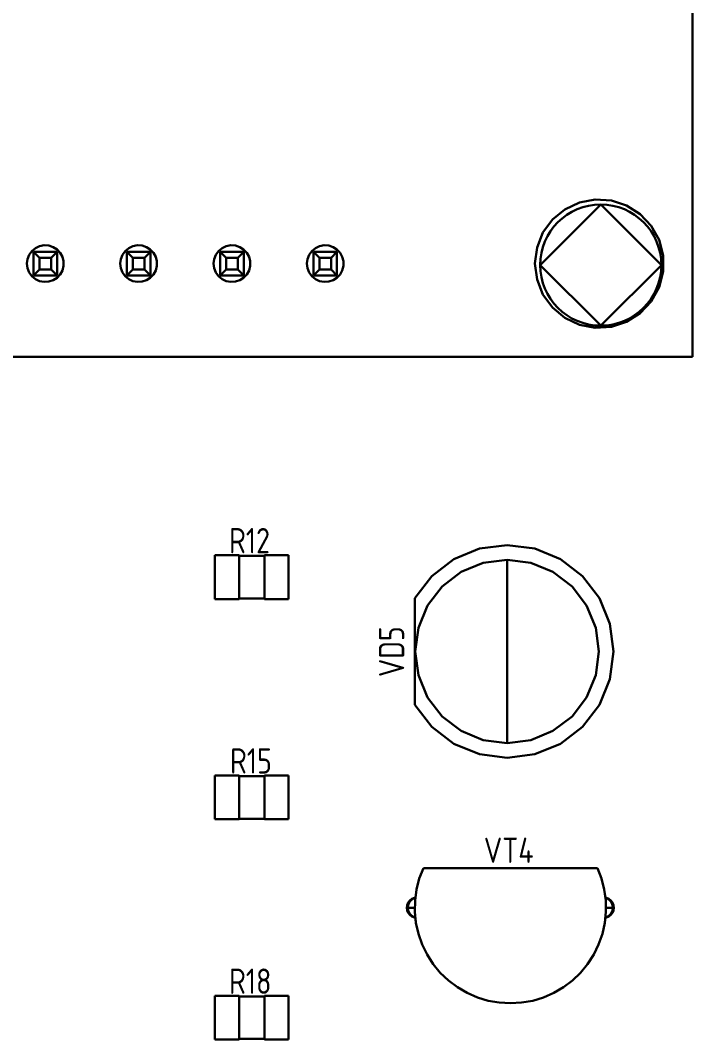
# Model space of a CAD drawing. Extents: x 346 to 4955, y 45 to 639.
# Drawn here: x 3488.8 to 3525.4, y 375.6 to 431.1 of the extents above; entities that cross this region are included whole.
import ezdxf

# ---------------------------------------------------------------- set-up
doc = ezdxf.new("R2010")
doc.units = 0
doc.header["$MEASUREMENT"] = 0
doc.layers.get('0').update_dxf_attribs({"linetype": 'CONTINUOUS'})
doc.styles.add('GOST type A0', font='gost.TTF', dxfattribs={"oblique": 15, "height": 3.5})

msp = doc.modelspace()

# ---------------------------------------------------------------- linework, layer by layer
at = {"color": 7, "lineweight": 30}
for p, q in [((3525.372, 412.79), (3525.372, 532.79)), ((3525.372, 532.79), (3525.372, 412.79)), ((3525.372, 412.79), (3525.372, 532.79)), ((3525.372, 532.79), (3525.372, 412.79)), ((3520.372, 421.09), (3517.072, 417.79)), ((3519.21, 421.198), (3518.416, 420.826)), ((3519.21, 421.198), (3518.416, 420.826)), ((3520.072, 421.364), (3519.21, 421.198)), ((3520.072, 421.364), (3519.21, 421.198)), ((3520.948, 421.308), (3520.072, 421.364)), ((3520.948, 421.308), (3520.072, 421.364)), ((3523.672, 417.79), (3520.372, 421.09)), ((3521.782, 421.036), (3520.948, 421.308)), ((3521.782, 421.036), (3520.948, 421.308)), ((3522.522, 420.566), (3521.782, 421.036)), ((3522.522, 420.566), (3521.782, 421.036)), ((3518.416, 420.826), (3517.74, 420.266)), ((3518.416, 420.826), (3517.74, 420.266)), ((3523.124, 419.928), (3522.522, 420.566)), ((3523.124, 419.928), (3522.522, 420.566)), ((3517.74, 420.266), (3517.224, 419.556)), ((3517.74, 420.266), (3517.224, 419.556)), ((3523.546, 419.158), (3523.124, 419.928)), ((3523.546, 419.158), (3523.124, 419.928)), ((3517.224, 419.556), (3516.902, 418.74)), ((3517.224, 419.556), (3516.902, 418.74)), ((3489.596, 418.714), (3489.404, 418.554)), ((3489.596, 418.714), (3489.404, 418.554)), ((3489.822, 418.822), (3489.596, 418.714)), ((3489.822, 418.822), (3489.596, 418.714)), ((3490.07, 418.868), (3489.822, 418.822)), ((3490.07, 418.868), (3489.822, 418.822)), ((3490.32, 418.852), (3490.07, 418.868)), ((3490.32, 418.852), (3490.07, 418.868)), ((3490.558, 418.774), (3490.32, 418.852)), ((3490.558, 418.774), (3490.32, 418.852)), ((3490.77, 418.64), (3490.558, 418.774)), ((3490.77, 418.64), (3490.558, 418.774)), ((3494.676, 418.714), (3494.484, 418.554)), ((3494.676, 418.714), (3494.484, 418.554)), ((3494.902, 418.822), (3494.676, 418.714)), ((3494.902, 418.822), (3494.676, 418.714)), ((3495.15, 418.868), (3494.902, 418.822)), ((3495.15, 418.868), (3494.902, 418.822)), ((3495.4, 418.852), (3495.15, 418.868)), ((3495.4, 418.852), (3495.15, 418.868)), ((3495.638, 418.774), (3495.4, 418.852)), ((3495.638, 418.774), (3495.4, 418.852)), ((3495.85, 418.64), (3495.638, 418.774)), ((3495.85, 418.64), (3495.638, 418.774)), ((3499.756, 418.714), (3499.564, 418.554)), ((3499.756, 418.714), (3499.564, 418.554)), ((3499.982, 418.822), (3499.756, 418.714)), ((3499.982, 418.822), (3499.756, 418.714)), ((3500.23, 418.868), (3499.982, 418.822)), ((3500.23, 418.868), (3499.982, 418.822)), ((3500.48, 418.852), (3500.23, 418.868)), ((3500.48, 418.852), (3500.23, 418.868)), ((3500.718, 418.774), (3500.48, 418.852)), ((3500.718, 418.774), (3500.48, 418.852)), ((3500.93, 418.64), (3500.718, 418.774)), ((3500.93, 418.64), (3500.718, 418.774)), ((3504.836, 418.714), (3504.644, 418.554)), ((3504.836, 418.714), (3504.644, 418.554)), ((3505.062, 418.822), (3504.836, 418.714)), ((3505.062, 418.822), (3504.836, 418.714)), ((3505.31, 418.868), (3505.062, 418.822)), ((3505.31, 418.868), (3505.062, 418.822)), ((3505.56, 418.852), (3505.31, 418.868)), ((3505.56, 418.852), (3505.31, 418.868)), ((3505.798, 418.774), (3505.56, 418.852)), ((3505.798, 418.774), (3505.56, 418.852)), ((3506.01, 418.64), (3505.798, 418.774)), ((3506.01, 418.64), (3505.798, 418.774)), ((3516.902, 418.74), (3516.792, 417.87)), ((3516.902, 418.74), (3516.792, 417.87)), ((3523.764, 418.308), (3523.546, 419.158)), ((3523.764, 418.308), (3523.546, 419.158)), ((3489.164, 418.118), (3489.132, 417.87)), ((3489.164, 418.118), (3489.132, 417.87)), ((3489.256, 418.352), (3489.164, 418.118)), ((3489.256, 418.352), (3489.164, 418.118)), ((3489.404, 418.554), (3489.256, 418.352)), ((3489.404, 418.554), (3489.256, 418.352)), ((3490.772, 418.51), (3489.492, 418.51)), ((3489.492, 417.23), (3489.492, 418.51)), ((3489.812, 418.19), (3489.492, 418.51)), ((3490.772, 418.51), (3489.492, 418.51)), ((3489.492, 417.23), (3489.492, 418.51)), ((3489.812, 418.19), (3489.492, 418.51)), ((3490.452, 418.19), (3489.812, 418.19)), ((3489.812, 417.55), (3489.812, 418.19)), ((3490.452, 418.19), (3489.812, 418.19)), ((3489.812, 417.55), (3489.812, 418.19)), ((3490.772, 418.51), (3490.452, 418.19)), ((3490.772, 418.51), (3490.452, 418.19)), ((3490.452, 417.55), (3490.452, 418.19)), ((3490.452, 417.55), (3490.452, 418.19)), ((3490.942, 418.458), (3490.77, 418.64)), ((3490.942, 418.458), (3490.77, 418.64)), ((3490.772, 417.23), (3490.772, 418.51)), ((3490.772, 417.23), (3490.772, 418.51)), ((3491.062, 418.238), (3490.942, 418.458)), ((3491.062, 418.238), (3490.942, 418.458)), ((3491.124, 417.996), (3491.062, 418.238)), ((3491.124, 417.996), (3491.062, 418.238)), ((3494.244, 418.118), (3494.212, 417.87)), ((3494.244, 418.118), (3494.212, 417.87)), ((3494.336, 418.352), (3494.244, 418.118)), ((3494.336, 418.352), (3494.244, 418.118)), ((3494.484, 418.554), (3494.336, 418.352)), ((3494.484, 418.554), (3494.336, 418.352)), ((3495.852, 418.51), (3494.572, 418.51)), ((3494.572, 417.23), (3494.572, 418.51)), ((3494.892, 418.19), (3494.572, 418.51)), ((3495.852, 418.51), (3494.572, 418.51)), ((3494.572, 417.23), (3494.572, 418.51)), ((3494.892, 418.19), (3494.572, 418.51)), ((3495.532, 418.19), (3494.892, 418.19)), ((3494.892, 417.55), (3494.892, 418.19)), ((3495.532, 418.19), (3494.892, 418.19)), ((3494.892, 417.55), (3494.892, 418.19)), ((3495.852, 418.51), (3495.532, 418.19)), ((3495.852, 418.51), (3495.532, 418.19)), ((3495.532, 417.55), (3495.532, 418.19)), ((3495.532, 417.55), (3495.532, 418.19)), ((3496.022, 418.458), (3495.85, 418.64)), ((3496.022, 418.458), (3495.85, 418.64)), ((3495.852, 417.23), (3495.852, 418.51)), ((3495.852, 417.23), (3495.852, 418.51)), ((3496.142, 418.238), (3496.022, 418.458)), ((3496.142, 418.238), (3496.022, 418.458)), ((3496.204, 417.996), (3496.142, 418.238)), ((3496.204, 417.996), (3496.142, 418.238)), ((3499.324, 418.118), (3499.292, 417.87)), ((3499.324, 418.118), (3499.292, 417.87)), ((3499.416, 418.352), (3499.324, 418.118)), ((3499.416, 418.352), (3499.324, 418.118)), ((3499.564, 418.554), (3499.416, 418.352)), ((3499.564, 418.554), (3499.416, 418.352)), ((3500.932, 418.51), (3499.652, 418.51)), ((3499.652, 417.23), (3499.652, 418.51)), ((3499.972, 418.19), (3499.652, 418.51)), ((3500.932, 418.51), (3499.652, 418.51)), ((3499.652, 417.23), (3499.652, 418.51)), ((3499.972, 418.19), (3499.652, 418.51)), ((3500.612, 418.19), (3499.972, 418.19)), ((3499.972, 417.55), (3499.972, 418.19)), ((3500.612, 418.19), (3499.972, 418.19)), ((3499.972, 417.55), (3499.972, 418.19)), ((3500.932, 418.51), (3500.612, 418.19)), ((3500.932, 418.51), (3500.612, 418.19)), ((3500.612, 417.55), (3500.612, 418.19)), ((3500.612, 417.55), (3500.612, 418.19)), ((3501.102, 418.458), (3500.93, 418.64)), ((3501.102, 418.458), (3500.93, 418.64)), ((3500.932, 417.23), (3500.932, 418.51)), ((3500.932, 417.23), (3500.932, 418.51)), ((3501.222, 418.238), (3501.102, 418.458)), ((3501.222, 418.238), (3501.102, 418.458)), ((3501.284, 417.996), (3501.222, 418.238)), ((3501.284, 417.996), (3501.222, 418.238)), ((3504.404, 418.118), (3504.372, 417.87)), ((3504.404, 418.118), (3504.372, 417.87)), ((3504.496, 418.352), (3504.404, 418.118)), ((3504.496, 418.352), (3504.404, 418.118)), ((3504.644, 418.554), (3504.496, 418.352)), ((3504.644, 418.554), (3504.496, 418.352)), ((3506.012, 418.51), (3504.732, 418.51)), ((3504.732, 417.23), (3504.732, 418.51)), ((3505.052, 418.19), (3504.732, 418.51)), ((3506.012, 418.51), (3504.732, 418.51)), ((3504.732, 417.23), (3504.732, 418.51)), ((3505.052, 418.19), (3504.732, 418.51)), ((3505.692, 418.19), (3505.052, 418.19)), ((3505.052, 417.55), (3505.052, 418.19)), ((3505.692, 418.19), (3505.052, 418.19)), ((3505.052, 417.55), (3505.052, 418.19)), ((3506.012, 418.51), (3505.692, 418.19)), ((3506.012, 418.51), (3505.692, 418.19)), ((3505.692, 417.55), (3505.692, 418.19)), ((3505.692, 417.55), (3505.692, 418.19)), ((3506.182, 418.458), (3506.01, 418.64)), ((3506.182, 418.458), (3506.01, 418.64)), ((3506.012, 417.23), (3506.012, 418.51)), ((3506.012, 417.23), (3506.012, 418.51)), ((3506.302, 418.238), (3506.182, 418.458)), ((3506.302, 418.238), (3506.182, 418.458)), ((3506.364, 417.996), (3506.302, 418.238)), ((3506.364, 417.996), (3506.302, 418.238)), ((3523.764, 417.432), (3523.764, 418.308)), ((3523.764, 417.432), (3523.764, 418.308)), ((3489.164, 417.622), (3489.132, 417.87)), ((3489.164, 417.622), (3489.132, 417.87)), ((3489.256, 417.388), (3489.164, 417.622)), ((3489.256, 417.388), (3489.164, 417.622)), ((3489.812, 417.55), (3489.492, 417.23)), ((3489.812, 417.55), (3489.492, 417.23)), ((3490.452, 417.55), (3489.812, 417.55)), ((3490.452, 417.55), (3489.812, 417.55)), ((3490.772, 417.23), (3490.452, 417.55)), ((3490.772, 417.23), (3490.452, 417.55)), ((3491.124, 417.744), (3491.062, 417.502)), ((3491.124, 417.744), (3491.062, 417.502)), ((3491.124, 417.744), (3491.124, 417.996)), ((3491.124, 417.744), (3491.124, 417.996)), ((3494.244, 417.622), (3494.212, 417.87)), ((3494.244, 417.622), (3494.212, 417.87)), ((3494.336, 417.388), (3494.244, 417.622)), ((3494.336, 417.388), (3494.244, 417.622)), ((3494.892, 417.55), (3494.572, 417.23)), ((3494.892, 417.55), (3494.572, 417.23)), ((3495.532, 417.55), (3494.892, 417.55)), ((3495.532, 417.55), (3494.892, 417.55)), ((3495.852, 417.23), (3495.532, 417.55)), ((3495.852, 417.23), (3495.532, 417.55)), ((3496.204, 417.744), (3496.142, 417.502)), ((3496.204, 417.744), (3496.142, 417.502)), ((3496.204, 417.744), (3496.204, 417.996)), ((3496.204, 417.744), (3496.204, 417.996)), ((3499.324, 417.622), (3499.292, 417.87)), ((3499.324, 417.622), (3499.292, 417.87)), ((3499.416, 417.388), (3499.324, 417.622)), ((3499.416, 417.388), (3499.324, 417.622)), ((3499.972, 417.55), (3499.652, 417.23)), ((3499.972, 417.55), (3499.652, 417.23)), ((3500.612, 417.55), (3499.972, 417.55)), ((3500.612, 417.55), (3499.972, 417.55)), ((3500.932, 417.23), (3500.612, 417.55)), ((3500.932, 417.23), (3500.612, 417.55)), ((3501.284, 417.744), (3501.222, 417.502)), ((3501.284, 417.744), (3501.222, 417.502)), ((3501.284, 417.744), (3501.284, 417.996)), ((3501.284, 417.744), (3501.284, 417.996)), ((3504.404, 417.622), (3504.372, 417.87)), ((3504.404, 417.622), (3504.372, 417.87)), ((3504.496, 417.388), (3504.404, 417.622)), ((3504.496, 417.388), (3504.404, 417.622)), ((3505.052, 417.55), (3504.732, 417.23)), ((3505.052, 417.55), (3504.732, 417.23)), ((3505.692, 417.55), (3505.052, 417.55)), ((3505.692, 417.55), (3505.052, 417.55)), ((3506.012, 417.23), (3505.692, 417.55)), ((3506.012, 417.23), (3505.692, 417.55)), ((3506.364, 417.744), (3506.302, 417.502)), ((3506.364, 417.744), (3506.302, 417.502)), ((3506.364, 417.744), (3506.364, 417.996)), ((3506.364, 417.744), (3506.364, 417.996)), ((3516.902, 417), (3516.792, 417.87)), ((3516.902, 417), (3516.792, 417.87)), ((3517.072, 417.79), (3520.372, 414.49)), ((3520.372, 414.49), (3523.672, 417.79)), ((3489.404, 417.186), (3489.256, 417.388)), ((3489.404, 417.186), (3489.256, 417.388)), ((3489.596, 417.026), (3489.404, 417.186)), ((3489.596, 417.026), (3489.404, 417.186)), ((3490.772, 417.23), (3489.492, 417.23)), ((3490.772, 417.23), (3489.492, 417.23)), ((3489.822, 416.918), (3489.596, 417.026)), ((3489.822, 416.918), (3489.596, 417.026)), ((3490.77, 417.1), (3490.558, 416.966)), ((3490.77, 417.1), (3490.558, 416.966)), ((3490.942, 417.282), (3490.77, 417.1)), ((3490.942, 417.282), (3490.77, 417.1)), ((3491.062, 417.502), (3490.942, 417.282)), ((3491.062, 417.502), (3490.942, 417.282)), ((3494.484, 417.186), (3494.336, 417.388)), ((3494.484, 417.186), (3494.336, 417.388)), ((3494.676, 417.026), (3494.484, 417.186)), ((3494.676, 417.026), (3494.484, 417.186)), ((3495.852, 417.23), (3494.572, 417.23)), ((3495.852, 417.23), (3494.572, 417.23)), ((3494.902, 416.918), (3494.676, 417.026)), ((3494.902, 416.918), (3494.676, 417.026)), ((3495.85, 417.1), (3495.638, 416.966)), ((3495.85, 417.1), (3495.638, 416.966)), ((3496.022, 417.282), (3495.85, 417.1)), ((3496.022, 417.282), (3495.85, 417.1)), ((3496.142, 417.502), (3496.022, 417.282)), ((3496.142, 417.502), (3496.022, 417.282)), ((3499.564, 417.186), (3499.416, 417.388)), ((3499.564, 417.186), (3499.416, 417.388)), ((3499.756, 417.026), (3499.564, 417.186)), ((3499.756, 417.026), (3499.564, 417.186)), ((3500.932, 417.23), (3499.652, 417.23)), ((3500.932, 417.23), (3499.652, 417.23)), ((3499.982, 416.918), (3499.756, 417.026)), ((3499.982, 416.918), (3499.756, 417.026)), ((3500.93, 417.1), (3500.718, 416.966)), ((3500.93, 417.1), (3500.718, 416.966)), ((3501.102, 417.282), (3500.93, 417.1)), ((3501.102, 417.282), (3500.93, 417.1)), ((3501.222, 417.502), (3501.102, 417.282)), ((3501.222, 417.502), (3501.102, 417.282)), ((3504.644, 417.186), (3504.496, 417.388)), ((3504.644, 417.186), (3504.496, 417.388)), ((3504.836, 417.026), (3504.644, 417.186)), ((3504.836, 417.026), (3504.644, 417.186)), ((3506.012, 417.23), (3504.732, 417.23)), ((3506.012, 417.23), (3504.732, 417.23)), ((3505.062, 416.918), (3504.836, 417.026)), ((3505.062, 416.918), (3504.836, 417.026)), ((3506.01, 417.1), (3505.798, 416.966)), ((3506.01, 417.1), (3505.798, 416.966)), ((3506.182, 417.282), (3506.01, 417.1)), ((3506.182, 417.282), (3506.01, 417.1)), ((3506.302, 417.502), (3506.182, 417.282)), ((3506.302, 417.502), (3506.182, 417.282)), ((3517.224, 416.184), (3516.902, 417)), ((3517.224, 416.184), (3516.902, 417)), ((3523.764, 417.432), (3523.546, 416.582)), ((3523.764, 417.432), (3523.546, 416.582)), ((3490.07, 416.872), (3489.822, 416.918)), ((3490.07, 416.872), (3489.822, 416.918)), ((3490.32, 416.888), (3490.07, 416.872)), ((3490.32, 416.888), (3490.07, 416.872)), ((3490.558, 416.966), (3490.32, 416.888)), ((3490.558, 416.966), (3490.32, 416.888)), ((3495.15, 416.872), (3494.902, 416.918)), ((3495.15, 416.872), (3494.902, 416.918)), ((3495.4, 416.888), (3495.15, 416.872)), ((3495.4, 416.888), (3495.15, 416.872)), ((3495.638, 416.966), (3495.4, 416.888)), ((3495.638, 416.966), (3495.4, 416.888)), ((3500.23, 416.872), (3499.982, 416.918)), ((3500.23, 416.872), (3499.982, 416.918)), ((3500.48, 416.888), (3500.23, 416.872)), ((3500.48, 416.888), (3500.23, 416.872)), ((3500.718, 416.966), (3500.48, 416.888)), ((3500.718, 416.966), (3500.48, 416.888)), ((3505.31, 416.872), (3505.062, 416.918)), ((3505.31, 416.872), (3505.062, 416.918)), ((3505.56, 416.888), (3505.31, 416.872)), ((3505.56, 416.888), (3505.31, 416.872)), ((3505.798, 416.966), (3505.56, 416.888)), ((3505.798, 416.966), (3505.56, 416.888)), ((3523.546, 416.582), (3523.124, 415.812)), ((3523.546, 416.582), (3523.124, 415.812)), ((3517.74, 415.474), (3517.224, 416.184)), ((3517.74, 415.474), (3517.224, 416.184)), ((3518.416, 414.914), (3517.74, 415.474)), ((3518.416, 414.914), (3517.74, 415.474)), ((3523.124, 415.812), (3522.522, 415.174)), ((3523.124, 415.812), (3522.522, 415.174)), ((3519.21, 414.542), (3518.416, 414.914)), ((3519.21, 414.542), (3518.416, 414.914)), ((3522.522, 415.174), (3521.782, 414.704)), ((3522.522, 415.174), (3521.782, 414.704)), ((3520.072, 414.376), (3519.21, 414.542)), ((3520.072, 414.376), (3519.21, 414.542)), ((3520.948, 414.432), (3520.072, 414.376)), ((3520.948, 414.432), (3520.072, 414.376)), ((3521.782, 414.704), (3520.948, 414.432)), ((3521.782, 414.704), (3520.948, 414.432)), ((3329.372, 412.79), (3525.372, 412.79)), ((3525.372, 412.79), (3329.372, 412.79)), ((3329.372, 412.79), (3525.372, 412.79)), ((3525.372, 412.79), (3329.372, 412.79)), ((3513.772, 402.342), (3512.374, 401.764)), ((3512.374, 401.764), (3513.772, 402.342)), ((3513.772, 402.342), (3512.374, 401.764)), ((3512.374, 401.764), (3513.772, 402.342)), ((3515.272, 402.54), (3513.772, 402.342)), ((3513.772, 402.342), (3515.272, 402.54)), ((3515.272, 402.54), (3513.772, 402.342)), ((3513.772, 402.342), (3515.272, 402.54)), ((3516.774, 402.342), (3515.272, 402.54)), ((3515.272, 402.54), (3516.774, 402.342)), ((3516.774, 402.342), (3515.272, 402.54)), ((3515.272, 402.54), (3516.774, 402.342)), ((3518.172, 401.764), (3516.774, 402.342)), ((3516.774, 402.342), (3518.172, 401.764)), ((3518.172, 401.764), (3516.774, 402.342)), ((3516.774, 402.342), (3518.172, 401.764)), ((3499.366, 401.984), (3499.366, 399.596)), ((3500.686, 401.984), (3499.366, 401.984)), ((3499.366, 401.984), (3499.366, 399.596)), ((3499.366, 401.984), (3500.686, 401.984)), ((3499.366, 401.984), (3499.366, 399.596)), ((3500.686, 401.984), (3499.366, 401.984)), ((3499.366, 401.984), (3499.366, 399.596)), ((3499.366, 401.984), (3500.686, 401.984)), ((3500.686, 401.95), (3500.686, 401.984)), ((3500.686, 401.984), (3500.686, 399.596)), ((3500.686, 401.95), (3500.686, 401.984)), ((3500.686, 401.984), (3500.686, 399.596)), ((3502.058, 401.95), (3500.686, 401.95)), ((3500.686, 401.95), (3502.058, 401.95)), ((3502.058, 401.95), (3500.686, 401.95)), ((3500.686, 401.95), (3502.058, 401.95)), ((3503.378, 401.984), (3502.058, 401.984)), ((3502.058, 401.984), (3502.058, 401.95)), ((3502.058, 401.984), (3502.058, 399.596)), ((3502.058, 401.984), (3503.378, 401.984)), ((3503.378, 401.984), (3502.058, 401.984)), ((3502.058, 401.984), (3502.058, 401.95)), ((3502.058, 401.984), (3502.058, 399.596)), ((3502.058, 401.984), (3503.378, 401.984)), ((3503.378, 399.596), (3503.378, 401.984)), ((3503.378, 401.984), (3503.378, 399.596)), ((3503.378, 399.596), (3503.378, 401.984)), ((3503.378, 401.984), (3503.378, 399.596)), ((3512.374, 401.764), (3511.174, 400.844)), ((3511.174, 400.844), (3512.374, 401.764)), ((3512.374, 401.764), (3511.174, 400.844)), ((3511.174, 400.844), (3512.374, 401.764)), ((3512.772, 401.07), (3513.978, 401.57)), ((3512.772, 401.07), (3513.978, 401.57)), ((3513.978, 401.57), (3515.272, 401.74)), ((3513.978, 401.57), (3515.272, 401.74)), ((3515.272, 401.74), (3516.566, 401.57)), ((3515.272, 401.74), (3515.272, 401.57)), ((3515.272, 401.74), (3516.566, 401.57)), ((3515.272, 401.74), (3515.272, 401.57)), ((3515.272, 401.07), (3515.272, 401.57)), ((3515.272, 401.07), (3515.272, 401.57)), ((3516.566, 401.57), (3517.772, 401.07)), ((3516.566, 401.57), (3517.772, 401.07)), ((3519.374, 400.842), (3518.172, 401.764)), ((3518.172, 401.764), (3519.374, 400.842)), ((3519.374, 400.842), (3518.172, 401.764)), ((3518.172, 401.764), (3519.374, 400.842)), ((3511.736, 400.276), (3512.772, 401.07)), ((3511.736, 400.276), (3512.772, 401.07)), ((3515.272, 400.276), (3515.272, 401.07)), ((3515.272, 400.276), (3515.272, 401.07)), ((3517.772, 401.07), (3518.808, 400.276)), ((3517.772, 401.07), (3518.808, 400.276)), ((3511.174, 400.844), (3510.252, 399.646)), ((3510.252, 399.646), (3511.174, 400.844)), ((3511.174, 400.844), (3510.252, 399.646)), ((3510.252, 399.646), (3511.174, 400.844)), ((3520.296, 399.64), (3519.374, 400.842)), ((3519.374, 400.842), (3520.296, 399.64)), ((3520.296, 399.64), (3519.374, 400.842)), ((3519.374, 400.842), (3520.296, 399.64)), ((3510.942, 399.24), (3511.736, 400.276)), ((3510.942, 399.24), (3511.736, 400.276)), ((3515.272, 399.24), (3515.272, 400.276)), ((3515.272, 399.24), (3515.272, 400.276)), ((3518.808, 400.276), (3519.602, 399.24)), ((3518.808, 400.276), (3519.602, 399.24)), ((3499.366, 399.596), (3500.686, 399.596)), ((3499.366, 399.596), (3500.686, 399.596)), ((3499.366, 399.596), (3500.686, 399.596)), ((3499.366, 399.596), (3500.686, 399.596)), ((3500.686, 399.596), (3500.686, 399.63)), ((3500.686, 399.63), (3502.058, 399.63)), ((3500.686, 399.63), (3502.058, 399.63)), ((3500.686, 399.596), (3500.686, 399.63)), ((3500.686, 399.63), (3502.058, 399.63)), ((3500.686, 399.63), (3502.058, 399.63)), ((3502.058, 399.63), (3502.058, 399.596)), ((3502.058, 399.63), (3502.058, 399.596)), ((3502.058, 399.596), (3503.378, 399.596)), ((3502.058, 399.596), (3503.378, 399.596)), ((3502.058, 399.596), (3503.378, 399.596)), ((3502.058, 399.596), (3503.378, 399.596)), ((3510.252, 399.646), (3510.252, 393.836)), ((3510.252, 399.646), (3510.252, 393.836)), ((3510.252, 399.646), (3510.252, 393.836)), ((3510.252, 399.646), (3510.252, 393.836)), ((3510.442, 398.034), (3510.942, 399.24)), ((3510.442, 398.034), (3510.942, 399.24)), ((3515.272, 398.034), (3515.272, 399.24)), ((3515.272, 398.034), (3515.272, 399.24)), ((3519.602, 399.24), (3520.102, 398.034)), ((3519.602, 399.24), (3520.102, 398.034)), ((3520.874, 398.242), (3520.296, 399.64)), ((3520.296, 399.64), (3520.874, 398.242)), ((3520.874, 398.242), (3520.296, 399.64)), ((3520.296, 399.64), (3520.874, 398.242)), ((3521.072, 396.74), (3520.874, 398.242)), ((3520.874, 398.242), (3521.072, 396.74)), ((3521.072, 396.74), (3520.874, 398.242)), ((3520.874, 398.242), (3521.072, 396.74)), ((3510.272, 396.74), (3510.442, 398.034)), ((3510.272, 396.74), (3510.442, 398.034)), ((3515.272, 396.74), (3515.272, 398.034)), ((3515.272, 396.74), (3515.272, 398.034)), ((3520.102, 398.034), (3520.272, 396.74)), ((3520.102, 398.034), (3520.272, 396.74)), ((3510.272, 396.74), (3510.442, 395.446)), ((3510.272, 396.74), (3510.442, 395.446)), ((3515.272, 395.446), (3515.272, 396.74)), ((3515.272, 395.446), (3515.272, 396.74)), ((3520.102, 395.446), (3520.272, 396.74)), ((3520.102, 395.446), (3520.272, 396.74)), ((3520.874, 395.24), (3521.072, 396.74)), ((3520.874, 395.24), (3521.072, 396.74)), ((3520.874, 395.24), (3521.072, 396.74)), ((3520.874, 395.24), (3521.072, 396.74)), ((3510.442, 395.446), (3510.942, 394.24)), ((3510.442, 395.446), (3510.942, 394.24)), ((3515.272, 394.24), (3515.272, 395.446)), ((3515.272, 394.24), (3515.272, 395.446)), ((3519.602, 394.24), (3520.102, 395.446)), ((3519.602, 394.24), (3520.102, 395.446)), ((3520.296, 393.84), (3520.874, 395.24)), ((3520.296, 393.84), (3520.874, 395.24)), ((3520.296, 393.84), (3520.874, 395.24)), ((3520.296, 393.84), (3520.874, 395.24)), ((3510.942, 394.24), (3511.736, 393.204)), ((3510.942, 394.24), (3511.736, 393.204)), ((3515.272, 393.204), (3515.272, 394.24)), ((3515.272, 393.204), (3515.272, 394.24)), ((3518.808, 393.204), (3519.602, 394.24)), ((3518.808, 393.204), (3519.602, 394.24)), ((3510.252, 393.836), (3511.174, 392.636)), ((3510.252, 393.836), (3511.174, 392.636)), ((3510.252, 393.836), (3511.174, 392.636)), ((3510.252, 393.836), (3511.174, 392.636)), ((3519.374, 392.638), (3520.296, 393.84)), ((3519.374, 392.638), (3520.296, 393.84)), ((3519.374, 392.638), (3520.296, 393.84)), ((3519.374, 392.638), (3520.296, 393.84)), ((3511.736, 393.204), (3512.772, 392.41)), ((3511.736, 393.204), (3512.772, 392.41)), ((3515.272, 392.41), (3515.272, 393.204)), ((3515.272, 392.41), (3515.272, 393.204)), ((3517.772, 392.41), (3518.808, 393.204)), ((3517.772, 392.41), (3518.808, 393.204)), ((3511.174, 392.636), (3512.374, 391.716)), ((3511.174, 392.636), (3512.374, 391.716)), ((3511.174, 392.636), (3512.374, 391.716)), ((3511.174, 392.636), (3512.374, 391.716)), ((3518.172, 391.718), (3519.374, 392.638)), ((3518.172, 391.718), (3519.374, 392.638)), ((3518.172, 391.718), (3519.374, 392.638)), ((3518.172, 391.718), (3519.374, 392.638)), ((3512.772, 392.41), (3513.978, 391.91)), ((3512.772, 392.41), (3513.978, 391.91)), ((3515.272, 391.91), (3515.272, 392.41)), ((3515.272, 391.91), (3515.272, 392.41)), ((3516.566, 391.91), (3517.772, 392.41)), ((3516.566, 391.91), (3517.772, 392.41)), ((3512.374, 391.716), (3513.772, 391.138)), ((3512.374, 391.716), (3513.772, 391.138)), ((3512.374, 391.716), (3513.772, 391.138)), ((3512.374, 391.716), (3513.772, 391.138)), ((3513.978, 391.91), (3515.272, 391.74)), ((3513.978, 391.91), (3515.272, 391.74)), ((3515.272, 391.74), (3516.566, 391.91)), ((3515.272, 391.91), (3515.272, 391.74)), ((3515.272, 391.74), (3516.566, 391.91)), ((3515.272, 391.91), (3515.272, 391.74)), ((3516.774, 391.138), (3518.172, 391.718)), ((3516.774, 391.138), (3518.172, 391.718)), ((3516.774, 391.138), (3518.172, 391.718)), ((3516.774, 391.138), (3518.172, 391.718)), ((3513.772, 391.138), (3515.272, 390.94)), ((3513.772, 391.138), (3515.272, 390.94)), ((3513.772, 391.138), (3515.272, 390.94)), ((3513.772, 391.138), (3515.272, 390.94)), ((3515.272, 390.94), (3516.774, 391.138)), ((3515.272, 390.94), (3516.774, 391.138)), ((3515.272, 390.94), (3516.774, 391.138)), ((3515.272, 390.94), (3516.774, 391.138)), ((3499.366, 389.984), (3499.366, 387.596)), ((3500.686, 389.984), (3499.366, 389.984)), ((3499.366, 389.984), (3499.366, 387.596)), ((3499.366, 389.984), (3500.686, 389.984)), ((3499.366, 389.984), (3499.366, 387.596)), ((3500.686, 389.984), (3499.366, 389.984)), ((3499.366, 389.984), (3499.366, 387.596)), ((3499.366, 389.984), (3500.686, 389.984)), ((3500.686, 389.95), (3500.686, 389.984)), ((3500.686, 389.984), (3500.686, 387.596)), ((3500.686, 389.95), (3500.686, 389.984)), ((3500.686, 389.984), (3500.686, 387.596)), ((3502.058, 389.95), (3500.686, 389.95)), ((3500.686, 389.95), (3502.058, 389.95)), ((3502.058, 389.95), (3500.686, 389.95)), ((3500.686, 389.95), (3502.058, 389.95)), ((3503.378, 389.984), (3502.058, 389.984)), ((3502.058, 389.984), (3502.058, 389.95)), ((3502.058, 389.984), (3502.058, 387.596)), ((3502.058, 389.984), (3503.378, 389.984)), ((3503.378, 389.984), (3502.058, 389.984)), ((3502.058, 389.984), (3502.058, 389.95)), ((3502.058, 389.984), (3502.058, 387.596)), ((3502.058, 389.984), (3503.378, 389.984)), ((3503.378, 387.596), (3503.378, 389.984)), ((3503.378, 389.984), (3503.378, 387.596)), ((3503.378, 387.596), (3503.378, 389.984)), ((3503.378, 389.984), (3503.378, 387.596)), ((3499.366, 387.596), (3500.686, 387.596)), ((3499.366, 387.596), (3500.686, 387.596)), ((3499.366, 387.596), (3500.686, 387.596)), ((3499.366, 387.596), (3500.686, 387.596)), ((3500.686, 387.596), (3500.686, 387.63)), ((3500.686, 387.63), (3502.058, 387.63)), ((3500.686, 387.63), (3502.058, 387.63)), ((3500.686, 387.596), (3500.686, 387.63)), ((3500.686, 387.63), (3502.058, 387.63)), ((3500.686, 387.63), (3502.058, 387.63)), ((3502.058, 387.63), (3502.058, 387.596)), ((3502.058, 387.63), (3502.058, 387.596)), ((3502.058, 387.596), (3503.378, 387.596)), ((3502.058, 387.596), (3503.378, 387.596)), ((3502.058, 387.596), (3503.378, 387.596)), ((3502.058, 387.596), (3503.378, 387.596)), ((3510.714, 384.94), (3510.494, 384.37)), ((3510.714, 384.94), (3510.494, 384.37)), ((3510.714, 384.94), (3510.494, 384.37)), ((3510.714, 384.94), (3510.494, 384.37)), ((3520.19, 384.94), (3510.714, 384.94)), ((3520.19, 384.94), (3510.714, 384.94)), ((3520.19, 384.94), (3510.714, 384.94)), ((3520.19, 384.94), (3510.714, 384.94)), ((3520.41, 384.37), (3520.19, 384.94)), ((3520.41, 384.37), (3520.19, 384.94)), ((3520.41, 384.37), (3520.19, 384.94)), ((3520.41, 384.37), (3520.19, 384.94)), ((3510.494, 384.37), (3510.342, 383.776)), ((3510.494, 384.37), (3510.342, 383.776)), ((3510.494, 384.37), (3510.342, 383.776)), ((3510.494, 384.37), (3510.342, 383.776)), ((3520.562, 383.776), (3520.41, 384.37)), ((3520.562, 383.776), (3520.41, 384.37)), ((3520.562, 383.776), (3520.41, 384.37)), ((3520.562, 383.776), (3520.41, 384.37)), ((3510.342, 383.776), (3510.26, 383.17)), ((3510.342, 383.776), (3510.26, 383.17)), ((3510.342, 383.776), (3510.28, 383.326)), ((3510.342, 383.776), (3510.28, 383.326)), ((3520.624, 383.32), (3520.562, 383.776)), ((3520.644, 383.17), (3520.562, 383.776)), ((3520.624, 383.32), (3520.562, 383.776)), ((3520.644, 383.17), (3520.562, 383.776)), ((3509.978, 383.176), (3509.888, 383.06)), ((3509.978, 383.176), (3509.888, 383.06)), ((3509.978, 383.176), (3509.888, 383.06)), ((3509.978, 383.176), (3509.888, 383.06)), ((3510.03, 383.176), (3509.944, 383.06)), ((3510.03, 383.176), (3509.944, 383.06)), ((3510.092, 383.264), (3509.978, 383.176)), ((3510.092, 383.264), (3509.978, 383.176)), ((3510.092, 383.264), (3509.978, 383.176)), ((3510.092, 383.264), (3509.978, 383.176)), ((3510.142, 383.264), (3510.03, 383.176)), ((3510.142, 383.264), (3510.03, 383.176)), ((3510.228, 383.32), (3510.092, 383.264)), ((3510.228, 383.32), (3510.092, 383.264)), ((3510.228, 383.32), (3510.092, 383.264)), ((3510.228, 383.32), (3510.092, 383.264)), ((3510.272, 383.32), (3510.142, 383.264)), ((3510.272, 383.32), (3510.142, 383.264)), ((3510.28, 383.326), (3510.228, 383.32)), ((3510.28, 383.326), (3510.228, 383.32)), ((3510.28, 383.326), (3510.228, 383.32)), ((3510.28, 383.326), (3510.228, 383.32)), ((3510.26, 383.17), (3510.25, 382.558)), ((3510.26, 383.17), (3510.25, 382.558)), ((3510.28, 383.32), (3510.272, 383.32)), ((3510.28, 383.32), (3510.272, 383.32)), ((3520.676, 383.32), (3520.624, 383.326)), ((3520.624, 383.326), (3520.624, 383.32)), ((3520.676, 383.32), (3520.624, 383.326)), ((3520.676, 383.32), (3520.624, 383.326)), ((3520.624, 383.326), (3520.624, 383.32)), ((3520.676, 383.32), (3520.624, 383.326)), ((3520.632, 383.32), (3520.624, 383.32)), ((3520.632, 383.32), (3520.624, 383.32)), ((3520.762, 383.264), (3520.632, 383.32)), ((3520.762, 383.264), (3520.632, 383.32)), ((3520.654, 382.558), (3520.644, 383.17)), ((3520.654, 382.558), (3520.644, 383.17)), ((3520.812, 383.264), (3520.676, 383.32)), ((3520.812, 383.264), (3520.676, 383.32)), ((3520.812, 383.264), (3520.676, 383.32)), ((3520.812, 383.264), (3520.676, 383.32)), ((3520.874, 383.176), (3520.762, 383.264)), ((3520.874, 383.176), (3520.762, 383.264)), ((3520.928, 383.176), (3520.812, 383.264)), ((3520.928, 383.176), (3520.812, 383.264)), ((3520.928, 383.176), (3520.812, 383.264)), ((3520.928, 383.176), (3520.812, 383.264)), ((3520.96, 383.06), (3520.874, 383.176)), ((3520.96, 383.06), (3520.874, 383.176)), ((3521.016, 383.06), (3520.928, 383.176)), ((3521.016, 383.06), (3520.928, 383.176)), ((3521.016, 383.06), (3520.928, 383.176)), ((3521.016, 383.06), (3520.928, 383.176)), ((3509.832, 382.924), (3509.814, 382.78)), ((3509.832, 382.924), (3509.814, 382.78)), ((3509.832, 382.924), (3509.814, 382.78)), ((3509.832, 382.924), (3509.814, 382.78)), ((3509.814, 382.78), (3509.832, 382.636)), ((3509.832, 382.636), (3509.814, 382.78)), ((3509.82, 382.78), (3509.814, 382.78)), ((3509.814, 382.78), (3509.832, 382.636)), ((3509.832, 382.636), (3509.814, 382.78)), ((3509.82, 382.78), (3509.814, 382.78)), ((3509.84, 382.78), (3509.82, 382.78)), ((3509.84, 382.78), (3509.82, 382.78)), ((3509.888, 383.06), (3509.832, 382.924)), ((3509.888, 383.06), (3509.832, 382.924)), ((3509.888, 383.06), (3509.832, 382.924)), ((3509.888, 383.06), (3509.832, 382.924)), ((3509.832, 382.636), (3509.888, 382.5)), ((3509.888, 382.5), (3509.832, 382.636)), ((3509.832, 382.636), (3509.888, 382.5)), ((3509.888, 382.5), (3509.832, 382.636)), ((3509.874, 382.78), (3509.84, 382.78)), ((3509.874, 382.78), (3509.84, 382.78)), ((3509.89, 382.924), (3509.874, 382.78)), ((3509.89, 382.924), (3509.874, 382.78)), ((3509.89, 382.636), (3509.874, 382.78)), ((3510.254, 382.78), (3509.874, 382.78)), ((3509.89, 382.636), (3509.874, 382.78)), ((3510.254, 382.78), (3509.874, 382.78)), ((3509.944, 383.06), (3509.89, 382.924)), ((3509.944, 383.06), (3509.89, 382.924)), ((3509.944, 382.5), (3509.89, 382.636)), ((3509.944, 382.5), (3509.89, 382.636)), ((3521.03, 382.78), (3520.65, 382.78)), ((3521.03, 382.78), (3520.65, 382.78)), ((3521.014, 382.924), (3520.96, 383.06)), ((3521.014, 382.924), (3520.96, 383.06)), ((3521.014, 382.636), (3520.96, 382.5)), ((3521.014, 382.636), (3520.96, 382.5)), ((3521.03, 382.78), (3521.014, 382.924)), ((3521.03, 382.78), (3521.014, 382.924)), ((3521.03, 382.78), (3521.014, 382.636)), ((3521.03, 382.78), (3521.014, 382.636)), ((3521.072, 382.924), (3521.016, 383.06)), ((3521.072, 382.924), (3521.016, 383.06)), ((3521.072, 382.924), (3521.016, 383.06)), ((3521.072, 382.924), (3521.016, 383.06)), ((3521.016, 382.5), (3521.072, 382.636)), ((3521.072, 382.636), (3521.016, 382.5)), ((3521.016, 382.5), (3521.072, 382.636)), ((3521.072, 382.636), (3521.016, 382.5)), ((3521.064, 382.78), (3521.03, 382.78)), ((3521.064, 382.78), (3521.03, 382.78)), ((3521.084, 382.78), (3521.064, 382.78)), ((3521.084, 382.78), (3521.064, 382.78)), ((3521.09, 382.78), (3521.072, 382.924)), ((3521.09, 382.78), (3521.072, 382.924)), ((3521.09, 382.78), (3521.072, 382.924)), ((3521.09, 382.78), (3521.072, 382.924)), ((3521.072, 382.636), (3521.09, 382.78)), ((3521.09, 382.78), (3521.072, 382.636)), ((3521.072, 382.636), (3521.09, 382.78)), ((3521.09, 382.78), (3521.072, 382.636)), ((3521.09, 382.78), (3521.084, 382.78)), ((3521.09, 382.78), (3521.084, 382.78)), ((3509.888, 382.5), (3509.978, 382.386)), ((3509.978, 382.386), (3509.888, 382.5)), ((3509.888, 382.5), (3509.978, 382.386)), ((3509.978, 382.386), (3509.888, 382.5)), ((3510.03, 382.386), (3509.944, 382.5)), ((3510.03, 382.386), (3509.944, 382.5)), ((3509.978, 382.386), (3510.092, 382.296)), ((3510.092, 382.296), (3509.978, 382.386)), ((3509.978, 382.386), (3510.092, 382.296)), ((3510.092, 382.296), (3509.978, 382.386)), ((3510.142, 382.296), (3510.03, 382.386)), ((3510.142, 382.296), (3510.03, 382.386)), ((3510.092, 382.296), (3510.228, 382.24)), ((3510.228, 382.24), (3510.092, 382.296)), ((3510.092, 382.296), (3510.228, 382.24)), ((3510.228, 382.24), (3510.092, 382.296)), ((3510.272, 382.24), (3510.142, 382.296)), ((3510.272, 382.24), (3510.142, 382.296)), ((3510.228, 382.24), (3510.282, 382.234)), ((3510.282, 382.234), (3510.228, 382.24)), ((3510.228, 382.24), (3510.282, 382.234)), ((3510.282, 382.234), (3510.228, 382.24)), ((3510.312, 381.95), (3510.25, 382.558)), ((3510.312, 381.95), (3510.25, 382.558)), ((3510.282, 382.24), (3510.272, 382.24)), ((3510.282, 382.24), (3510.272, 382.24)), ((3510.282, 382.234), (3510.312, 381.95)), ((3510.282, 382.234), (3510.312, 381.95)), ((3520.654, 382.558), (3520.592, 381.95)), ((3520.654, 382.558), (3520.592, 381.95)), ((3520.592, 381.95), (3520.622, 382.24)), ((3520.592, 381.95), (3520.622, 382.24)), ((3520.622, 382.24), (3520.622, 382.234)), ((3520.622, 382.234), (3520.676, 382.24)), ((3520.632, 382.24), (3520.622, 382.24)), ((3520.676, 382.24), (3520.622, 382.234)), ((3520.622, 382.24), (3520.622, 382.234)), ((3520.622, 382.234), (3520.676, 382.24)), ((3520.632, 382.24), (3520.622, 382.24)), ((3520.676, 382.24), (3520.622, 382.234)), ((3520.762, 382.296), (3520.632, 382.24)), ((3520.762, 382.296), (3520.632, 382.24)), ((3520.676, 382.24), (3520.812, 382.296)), ((3520.812, 382.296), (3520.676, 382.24)), ((3520.676, 382.24), (3520.812, 382.296)), ((3520.812, 382.296), (3520.676, 382.24)), ((3520.874, 382.386), (3520.762, 382.296)), ((3520.874, 382.386), (3520.762, 382.296)), ((3520.812, 382.296), (3520.928, 382.386)), ((3520.928, 382.386), (3520.812, 382.296)), ((3520.812, 382.296), (3520.928, 382.386)), ((3520.928, 382.386), (3520.812, 382.296)), ((3520.96, 382.5), (3520.874, 382.386)), ((3520.96, 382.5), (3520.874, 382.386)), ((3520.928, 382.386), (3521.016, 382.5)), ((3521.016, 382.5), (3520.928, 382.386)), ((3520.928, 382.386), (3521.016, 382.5)), ((3521.016, 382.5), (3520.928, 382.386)), ((3510.312, 381.95), (3510.444, 381.354)), ((3510.444, 381.354), (3510.312, 381.95)), ((3510.312, 381.95), (3510.444, 381.354)), ((3510.444, 381.354), (3510.312, 381.95)), ((3520.46, 381.354), (3520.592, 381.95)), ((3520.592, 381.95), (3520.46, 381.354)), ((3520.46, 381.354), (3520.592, 381.95)), ((3520.592, 381.95), (3520.46, 381.354)), ((3510.444, 381.354), (3510.646, 380.776)), ((3510.646, 380.776), (3510.444, 381.354)), ((3510.444, 381.354), (3510.646, 380.776)), ((3510.646, 380.776), (3510.444, 381.354)), ((3520.258, 380.776), (3520.46, 381.354)), ((3520.46, 381.354), (3520.258, 380.776)), ((3520.258, 380.776), (3520.46, 381.354)), ((3520.46, 381.354), (3520.258, 380.776)), ((3510.646, 380.776), (3510.914, 380.226)), ((3510.914, 380.226), (3510.646, 380.776)), ((3510.646, 380.776), (3510.914, 380.226)), ((3510.914, 380.226), (3510.646, 380.776)), ((3519.99, 380.226), (3520.258, 380.776)), ((3520.258, 380.776), (3519.99, 380.226)), ((3519.99, 380.226), (3520.258, 380.776)), ((3520.258, 380.776), (3519.99, 380.226)), ((3510.914, 380.226), (3511.246, 379.712)), ((3511.246, 379.712), (3510.914, 380.226)), ((3510.914, 380.226), (3511.246, 379.712)), ((3511.246, 379.712), (3510.914, 380.226)), ((3519.658, 379.712), (3519.99, 380.226)), ((3519.99, 380.226), (3519.658, 379.712)), ((3519.658, 379.712), (3519.99, 380.226)), ((3519.99, 380.226), (3519.658, 379.712)), ((3511.246, 379.712), (3511.634, 379.238)), ((3511.634, 379.238), (3511.246, 379.712)), ((3511.246, 379.712), (3511.634, 379.238)), ((3511.634, 379.238), (3511.246, 379.712)), ((3511.634, 379.238), (3512.076, 378.816)), ((3512.076, 378.816), (3511.634, 379.238)), ((3511.634, 379.238), (3512.076, 378.816)), ((3512.076, 378.816), (3511.634, 379.238)), ((3518.828, 378.816), (3519.27, 379.238)), ((3519.27, 379.238), (3518.828, 378.816)), ((3518.828, 378.816), (3519.27, 379.238)), ((3519.27, 379.238), (3518.828, 378.816)), ((3519.27, 379.238), (3519.658, 379.712)), ((3519.658, 379.712), (3519.27, 379.238)), ((3519.27, 379.238), (3519.658, 379.712)), ((3519.658, 379.712), (3519.27, 379.238)), ((3512.076, 378.816), (3512.564, 378.448)), ((3512.564, 378.448), (3512.076, 378.816)), ((3512.076, 378.816), (3512.564, 378.448)), ((3512.564, 378.448), (3512.076, 378.816)), ((3518.34, 378.448), (3518.828, 378.816)), ((3518.828, 378.816), (3518.34, 378.448)), ((3518.34, 378.448), (3518.828, 378.816)), ((3518.828, 378.816), (3518.34, 378.448)), ((3512.564, 378.448), (3513.092, 378.138)), ((3513.092, 378.138), (3512.564, 378.448)), ((3512.564, 378.448), (3513.092, 378.138)), ((3513.092, 378.138), (3512.564, 378.448)), ((3513.092, 378.138), (3513.654, 377.894)), ((3513.654, 377.894), (3513.092, 378.138)), ((3513.092, 378.138), (3513.654, 377.894)), ((3513.654, 377.894), (3513.092, 378.138)), ((3517.25, 377.894), (3517.812, 378.138)), ((3517.812, 378.138), (3517.25, 377.894)), ((3517.25, 377.894), (3517.812, 378.138)), ((3517.812, 378.138), (3517.25, 377.894)), ((3517.812, 378.138), (3518.34, 378.448)), ((3518.34, 378.448), (3517.812, 378.138)), ((3517.812, 378.138), (3518.34, 378.448)), ((3518.34, 378.448), (3517.812, 378.138)), ((3499.366, 377.984), (3499.366, 375.596)), ((3500.686, 377.984), (3499.366, 377.984)), ((3499.366, 377.984), (3499.366, 375.596)), ((3499.366, 377.984), (3500.686, 377.984)), ((3499.366, 377.984), (3499.366, 375.596)), ((3500.686, 377.984), (3499.366, 377.984)), ((3499.366, 377.984), (3499.366, 375.596)), ((3499.366, 377.984), (3500.686, 377.984)), ((3500.686, 377.95), (3500.686, 377.984)), ((3500.686, 377.984), (3500.686, 375.596)), ((3500.686, 377.95), (3500.686, 377.984)), ((3500.686, 377.984), (3500.686, 375.596)), ((3502.058, 377.95), (3500.686, 377.95)), ((3500.686, 377.95), (3502.058, 377.95)), ((3502.058, 377.95), (3500.686, 377.95)), ((3500.686, 377.95), (3502.058, 377.95)), ((3503.378, 377.984), (3502.058, 377.984)), ((3502.058, 377.984), (3502.058, 377.95)), ((3502.058, 377.984), (3502.058, 375.596)), ((3502.058, 377.984), (3503.378, 377.984)), ((3503.378, 377.984), (3502.058, 377.984)), ((3502.058, 377.984), (3502.058, 377.95)), ((3502.058, 377.984), (3502.058, 375.596)), ((3502.058, 377.984), (3503.378, 377.984)), ((3503.378, 375.596), (3503.378, 377.984)), ((3503.378, 377.984), (3503.378, 375.596)), ((3503.378, 375.596), (3503.378, 377.984)), ((3503.378, 377.984), (3503.378, 375.596)), ((3513.654, 377.894), (3514.24, 377.716)), ((3514.24, 377.716), (3513.654, 377.894)), ((3513.654, 377.894), (3514.24, 377.716)), ((3514.24, 377.716), (3513.654, 377.894)), ((3514.24, 377.716), (3514.842, 377.61)), ((3514.842, 377.61), (3514.24, 377.716)), ((3514.24, 377.716), (3514.842, 377.61)), ((3514.842, 377.61), (3514.24, 377.716)), ((3514.842, 377.61), (3515.452, 377.574)), ((3515.452, 377.574), (3514.842, 377.61)), ((3514.842, 377.61), (3515.452, 377.574)), ((3515.452, 377.574), (3514.842, 377.61)), ((3515.452, 377.574), (3516.062, 377.61)), ((3516.062, 377.61), (3515.452, 377.574)), ((3515.452, 377.574), (3516.062, 377.61)), ((3516.062, 377.61), (3515.452, 377.574)), ((3516.062, 377.61), (3516.666, 377.716)), ((3516.666, 377.716), (3516.062, 377.61)), ((3516.062, 377.61), (3516.666, 377.716)), ((3516.666, 377.716), (3516.062, 377.61)), ((3516.666, 377.716), (3517.25, 377.894)), ((3517.25, 377.894), (3516.666, 377.716)), ((3516.666, 377.716), (3517.25, 377.894)), ((3517.25, 377.894), (3516.666, 377.716)), ((3499.366, 375.596), (3500.686, 375.596)), ((3499.366, 375.596), (3500.686, 375.596)), ((3499.366, 375.596), (3500.686, 375.596)), ((3499.366, 375.596), (3500.686, 375.596)), ((3500.686, 375.596), (3500.686, 375.63)), ((3500.686, 375.63), (3502.058, 375.63)), ((3500.686, 375.63), (3502.058, 375.63)), ((3500.686, 375.596), (3500.686, 375.63)), ((3500.686, 375.63), (3502.058, 375.63)), ((3500.686, 375.63), (3502.058, 375.63)), ((3502.058, 375.63), (3502.058, 375.596)), ((3502.058, 375.63), (3502.058, 375.596)), ((3502.058, 375.596), (3503.378, 375.596)), ((3502.058, 375.596), (3503.378, 375.596)), ((3502.058, 375.596), (3503.378, 375.596)), ((3502.058, 375.596), (3503.378, 375.596))]:
    msp.add_line(p, q, dxfattribs=at)
for start, end in [(90, 180), (0, 90), (180, 270), (270, 0)]:
    msp.add_arc((3520.372, 417.79), 3.3, start, end, dxfattribs=at)

# ---------------------------------------------------------------- texts
at = {"color": 7, "lineweight": 30, "style": 'GOST type A0'}
for s, p in [('R12', (3500.132, 402.088)), ('R15', (3500.184, 390.088)), ('VT4', (3514.006, 385.222)), ('R18', (3500.132, 378.088))]:
    msp.add_text(s, height=1.3796, dxfattribs=at).set_placement(p)
msp.add_text('VD5', height=1.3796, rotation=90, dxfattribs=at).set_placement((3509.673, 395.345))

doc.saveas('drawing.dxf')
